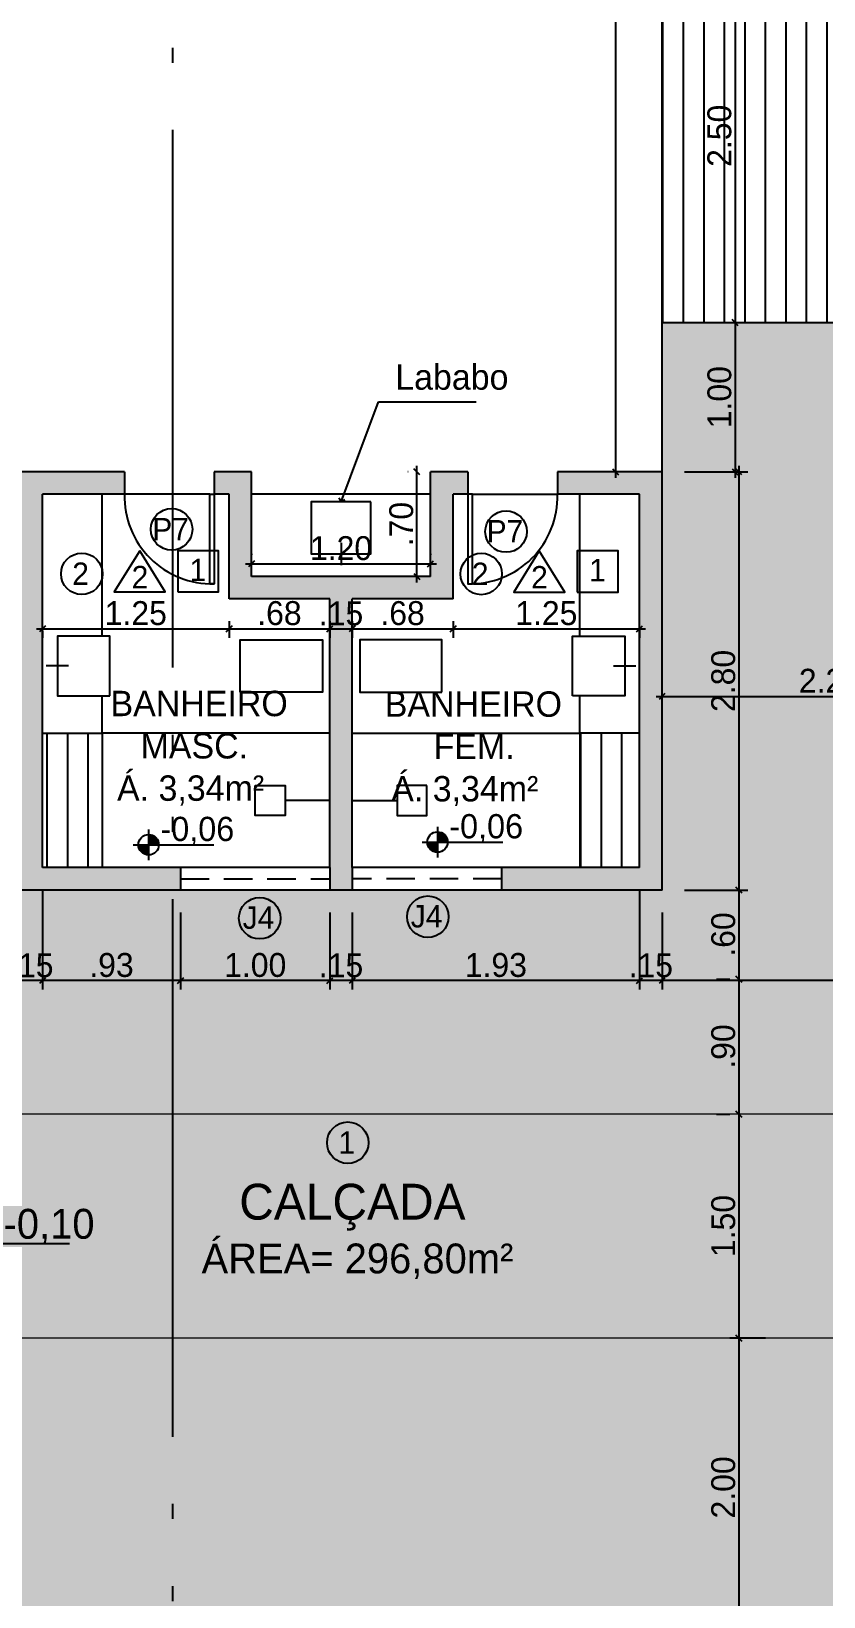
# Model space of a CAD drawing. Header units: feet. Extents: x 1734 to 1931, y 883 to 1088.
# Drawn here: x 1744.22 to 1749.53, y 907.9 to 918.38 of the extents above; entities that cross this region are included whole.
import ezdxf

# ---------------------------------------------------------------- set-up
doc = ezdxf.new("R2010")
doc.units = ezdxf.units.FT
doc.header["$LTSCALE"] = 0.3
doc.header["$MEASUREMENT"] = 0
doc.header["$PDMODE"] = 32
doc.header["$PDSIZE"] = 0.1
for name, pattern in [('ACAD_ISO05W100', [33, 24, -3, 0, -3, 0, -3]), ('DASHED2', [0.375, 0.25, -0.125]), ('HIDDEN', [9.525, 6.35, -3.175])]:
    doc.linetypes.add(name, pattern=pattern)
doc.layers.get('0').update_dxf_attribs({"linetype": 'CONTINUOUS'})
doc.layers.get('Defpoints').update_dxf_attribs({"linetype": 'CONTINUOUS'})
for name, color, linetype in [('1', 1, 'CONTINUOUS'), ('2', 44, 'CONTINUOUS'), ('3', 3, 'CONTINUOUS'), ('4.', 4, 'CONTINUOUS'), ('5', 5, 'CONTINUOUS'), ('Cotas', 1, 'CONTINUOUS'), ('demolição', 140, 'DASHED2'), ('projecao', 8, 'HIDDEN'), ('Texto', 44, 'CONTINUOUS')]:
    doc.layers.add(name, color=color, linetype=linetype)
doc.styles.add('ROMANS', font='romans')
doc.styles.add('style1', font='GOTHIC.TTF')
doc.styles.add('TP', font='arial.ttf', dxfattribs={"height": 0.1})
doc.dimstyles.new('ESC-100', dxfattribs={"dimtxt": 0.16, "dimasz": 0.04, "dimexe": 0.06, "dimexo": 0.15, "dimgap": 0.02, "dimtad": 1, "dimzin": 4, "dimdsep": 46, "dimtxsty": 'style1', "dimblk": 'OBLIQUE', "dimcen": 0.01, "dimdle": 0.04, "dimclrd": 14, "dimclre": 14, "dimclrt": 2, "dimazin": 0, "dimtfac": 1, "dimtix": 1, "dimtmove": 2, "dimatfit": 0, "dimldrblk": 'OPEN90', "dimfxl": 1, "dimtolj": 1, "dimtzin": 4, "dimlwd": -1, "dimlwe": -1, "dimarcsym": 0})
pattern_1 = [(270, (2683.99825, -638.4249), (0.1375, -4e-17), [])]

# ---------------------------------------------------------------- blocks, each defined once
blk = doc.blocks.new('_Oblique')
at = {"color": 0, "linetype": 'ByBlock', "lineweight": -2}
blk.add_line((-0.5, -0.5), (0.5, 0.5), dxfattribs=at)
blk = doc.blocks.new('*D123')
at = {"layer": 'Cotas', "color": 14, "transparency": 16777216}
for p, q in [((1748.442, 912.481), (1748.442, 911.964)), ((1755.442, 912.481), (1755.442, 911.964)), ((1755.482, 912.024), (1748.402, 912.024))]:
    blk.add_line(p, q, dxfattribs=at)
at = {"layer": 'Defpoints', "color": 0, "transparency": 16777216}
for p in [(1748.442, 912.631), (1755.442, 912.631), (1748.442, 912.024)]:
    blk.add_point(p, dxfattribs=at)
at = {"layer": 'Cotas', "color": 14, "transparency": 16777216, "xscale": 0.04, "yscale": 0.04, "zscale": 0.04, "rotation": 180}
blk.add_blockref('_Oblique', (1748.442, 912.024), dxfattribs=at)
at = {"layer": 'Cotas', "color": 14, "transparency": 16777216, "xscale": 0.04, "yscale": 0.04, "zscale": 0.04}
blk.add_blockref('_Oblique', (1755.442, 912.024), dxfattribs=at)
at = {"layer": 'Cotas', "color": 2, "transparency": 16777216, "insert": (1751.942, 912.128), "char_height": 0.16, "attachment_point": 5, "style": 'style1'}
blk.add_mtext('\\A1;7.00', dxfattribs=at)
blk = doc.blocks.new('_Open90')
at = {"color": 0, "linetype": 'ByBlock', "lineweight": -2}
for p, q in [((0, 0), (-1, 0)), ((-0.5, 0.5), (0, 0)), ((0, 0), (-0.5, -0.5))]:
    blk.add_line(p, q, dxfattribs=at)
blk = doc.blocks.new('*D124')
at = {"layer": 'Cotas', "color": 14, "transparency": 16777216}
for p, q in [((1748.292, 912.631), (1748.292, 911.964)), ((1748.442, 912.481), (1748.442, 911.964)), ((1748.442, 912.024), (1748.292, 912.024))]:
    blk.add_line(p, q, dxfattribs=at)
at = {"layer": 'Defpoints', "color": 0, "transparency": 16777216}
for p in [(1748.292, 912.781), (1748.442, 912.631), (1748.292, 912.024)]:
    blk.add_point(p, dxfattribs=at)
at = {"layer": 'Cotas', "color": 2, "transparency": 16777216, "insert": (1748.367, 912.126), "char_height": 0.16, "attachment_point": 5, "style": 'style1'}
blk.add_mtext('\\A1;.15', dxfattribs=at)
blk = doc.blocks.new('*D125')
at = {"layer": 'Cotas', "color": 14, "transparency": 16777216}
for p, q in [((1748.292, 912.631), (1748.292, 911.964)), ((1746.367, 912.481), (1746.367, 911.964)), ((1748.332, 912.024), (1746.327, 912.024))]:
    blk.add_line(p, q, dxfattribs=at)
at = {"layer": 'Defpoints', "color": 0, "transparency": 16777216}
for p in [(1748.292, 912.781), (1746.367, 912.631), (1746.367, 912.024)]:
    blk.add_point(p, dxfattribs=at)
at = {"layer": 'Cotas', "color": 14, "transparency": 16777216, "xscale": 0.04, "yscale": 0.04, "zscale": 0.04, "rotation": 180}
blk.add_blockref('_Oblique', (1746.367, 912.024), dxfattribs=at)
at = {"layer": 'Cotas', "color": 14, "transparency": 16777216, "xscale": 0.04, "yscale": 0.04, "zscale": 0.04}
blk.add_blockref('_Oblique', (1748.292, 912.024), dxfattribs=at)
at = {"layer": 'Cotas', "color": 2, "transparency": 16777216, "insert": (1747.329, 912.128), "char_height": 0.16, "attachment_point": 5, "style": 'style1'}
blk.add_mtext('\\A1;1.93', dxfattribs=at)
blk = doc.blocks.new('*D126')
at = {"layer": 'Cotas', "color": 14, "transparency": 16777216}
for p, q in [((1746.217, 912.481), (1746.217, 911.964)), ((1746.367, 912.481), (1746.367, 911.964)), ((1746.367, 912.024), (1746.217, 912.024))]:
    blk.add_line(p, q, dxfattribs=at)
at = {"layer": 'Defpoints', "color": 0, "transparency": 16777216}
for p in [(1746.217, 912.631), (1746.367, 912.631), (1746.217, 912.024)]:
    blk.add_point(p, dxfattribs=at)
at = {"layer": 'Cotas', "color": 2, "transparency": 16777216, "insert": (1746.292, 912.126), "char_height": 0.16, "attachment_point": 5, "style": 'style1'}
blk.add_mtext('\\A1;.15', dxfattribs=at)
blk = doc.blocks.new('*D127')
at = {"layer": 'Cotas', "color": 14, "transparency": 16777216}
for p, q in [((1745.217, 912.481), (1745.217, 911.964)), ((1746.217, 912.481), (1746.217, 911.964)), ((1746.257, 912.024), (1745.177, 912.024))]:
    blk.add_line(p, q, dxfattribs=at)
at = {"layer": 'Defpoints', "color": 0, "transparency": 16777216}
for p in [(1745.217, 912.631), (1746.217, 912.631), (1745.217, 912.024)]:
    blk.add_point(p, dxfattribs=at)
at = {"layer": 'Cotas', "color": 14, "transparency": 16777216, "xscale": 0.04, "yscale": 0.04, "zscale": 0.04, "rotation": 180}
blk.add_blockref('_Oblique', (1745.217, 912.024), dxfattribs=at)
at = {"layer": 'Cotas', "color": 14, "transparency": 16777216, "xscale": 0.04, "yscale": 0.04, "zscale": 0.04}
blk.add_blockref('_Oblique', (1746.217, 912.024), dxfattribs=at)
at = {"layer": 'Cotas', "color": 2, "transparency": 16777216, "insert": (1745.717, 912.128), "char_height": 0.16, "attachment_point": 5, "style": 'style1'}
blk.add_mtext('\\A1;1.00', dxfattribs=at)
blk = doc.blocks.new('*D128')
at = {"layer": 'Cotas', "color": 14, "transparency": 16777216}
for p, q in [((1744.292, 912.631), (1744.292, 911.964)), ((1745.217, 912.481), (1745.217, 911.964)), ((1745.257, 912.024), (1744.252, 912.024))]:
    blk.add_line(p, q, dxfattribs=at)
at = {"layer": 'Defpoints', "color": 0, "transparency": 16777216}
for p in [(1744.292, 912.781), (1745.217, 912.631), (1744.292, 912.024)]:
    blk.add_point(p, dxfattribs=at)
at = {"layer": 'Cotas', "color": 14, "transparency": 16777216, "xscale": 0.04, "yscale": 0.04, "zscale": 0.04, "rotation": 180}
blk.add_blockref('_Oblique', (1744.292, 912.024), dxfattribs=at)
at = {"layer": 'Cotas', "color": 14, "transparency": 16777216, "xscale": 0.04, "yscale": 0.04, "zscale": 0.04}
blk.add_blockref('_Oblique', (1745.217, 912.024), dxfattribs=at)
at = {"layer": 'Cotas', "color": 2, "transparency": 16777216, "insert": (1744.754, 912.128), "char_height": 0.16, "attachment_point": 5, "style": 'style1'}
blk.add_mtext('\\A1;.93', dxfattribs=at)
blk = doc.blocks.new('*D129')
at = {"layer": 'Cotas', "color": 14, "transparency": 16777216}
for p, q in [((1744.142, 912.631), (1744.142, 911.964)), ((1744.292, 912.631), (1744.292, 911.964)), ((1744.292, 912.024), (1744.142, 912.024))]:
    blk.add_line(p, q, dxfattribs=at)
at = {"layer": 'Defpoints', "color": 0, "transparency": 16777216}
for p in [(1744.142, 912.781), (1744.292, 912.781), (1744.142, 912.024)]:
    blk.add_point(p, dxfattribs=at)
at = {"layer": 'Cotas', "color": 2, "transparency": 16777216, "insert": (1744.217, 912.126), "char_height": 0.16, "attachment_point": 5, "style": 'style1'}
blk.add_mtext('\\A1;.15', dxfattribs=at)
blk = doc.blocks.new('*D168')
at = {"layer": 'Cotas', "color": 14, "linetype": 'Continuous', "transparency": 16777216}
for p, q in [((1748.292, 925.431), (1748.071, 925.431)), ((1748.131, 925.471), (1748.131, 915.391)), ((1748.292, 915.431), (1748.071, 915.431))]:
    blk.add_line(p, q, dxfattribs=at)
at = {"layer": 'Defpoints', "color": 0, "linetype": 'Continuous', "transparency": 16777216}
for p in [(1748.442, 925.431), (1748.131, 915.431), (1748.442, 915.431)]:
    blk.add_point(p, dxfattribs=at)
at = {"layer": 'Cotas', "color": 14, "linetype": 'Continuous', "transparency": 16777216, "xscale": 0.04, "yscale": 0.04, "zscale": 0.04}
for p, rotation in [((1748.131, 925.431), 90), ((1748.131, 915.431), 270)]:
    blk.add_blockref('_Oblique', p, dxfattribs=dict(at, rotation=rotation))
at = {"layer": 'Cotas', "color": 2, "linetype": 'Continuous', "transparency": 16777216, "insert": (1748.027, 920.431), "char_height": 0.16, "attachment_point": 5, "rotation": 90, "style": 'style1'}
blk.add_mtext('\\A1;10.00', dxfattribs=at)
blk = doc.blocks.new('*D173')
at = {"layer": 'Cotas', "color": 14, "linetype": 'Continuous', "transparency": 16777216}
for p, q in [((1748.592, 918.931), (1748.991, 918.931)), ((1748.931, 918.971), (1748.931, 916.391)), ((1748.592, 916.431), (1748.991, 916.431))]:
    blk.add_line(p, q, dxfattribs=at)
at = {"layer": 'Defpoints', "color": 0, "linetype": 'Continuous', "transparency": 16777216}
for p in [(1748.442, 918.931), (1748.442, 916.431), (1748.931, 916.431)]:
    blk.add_point(p, dxfattribs=at)
at = {"layer": 'Cotas', "color": 14, "linetype": 'Continuous', "transparency": 16777216, "xscale": 0.04, "yscale": 0.04, "zscale": 0.04}
for p, rotation in [((1748.931, 918.931), 90), ((1748.931, 916.431), 270)]:
    blk.add_blockref('_Oblique', p, dxfattribs=dict(at, rotation=rotation))
at = {"layer": 'Cotas', "color": 2, "linetype": 'Continuous', "transparency": 16777216, "insert": (1748.827, 917.681), "char_height": 0.16, "attachment_point": 5, "rotation": 90, "style": 'style1'}
blk.add_mtext('\\A1;2.50', dxfattribs=at)
blk = doc.blocks.new('*D174')
at = {"layer": 'Cotas', "color": 14, "linetype": 'Continuous', "transparency": 16777216}
for p, q in [((1748.592, 916.431), (1748.991, 916.431)), ((1748.931, 916.471), (1748.931, 915.391)), ((1748.592, 915.431), (1748.991, 915.431))]:
    blk.add_line(p, q, dxfattribs=at)
at = {"layer": 'Defpoints', "color": 0, "linetype": 'Continuous', "transparency": 16777216}
for p in [(1748.442, 916.431), (1748.442, 915.431), (1748.931, 915.431)]:
    blk.add_point(p, dxfattribs=at)
at = {"layer": 'Cotas', "color": 14, "linetype": 'Continuous', "transparency": 16777216, "xscale": 0.04, "yscale": 0.04, "zscale": 0.04}
for p, rotation in [((1748.931, 916.431), 90), ((1748.931, 915.431), 270)]:
    blk.add_blockref('_Oblique', p, dxfattribs=dict(at, rotation=rotation))
at = {"layer": 'Cotas', "color": 2, "linetype": 'Continuous', "transparency": 16777216, "insert": (1748.827, 915.931), "char_height": 0.16, "attachment_point": 5, "rotation": 90, "style": 'style1'}
blk.add_mtext('\\A1;1.00', dxfattribs=at)
blk = doc.blocks.new('*D180')
at = {"layer": 'Cotas', "color": 14, "linetype": 'Continuous', "transparency": 16777216}
for p, q in [((1748.442, 913.711), (1748.442, 913.987)), ((1748.402, 913.927), (1750.732, 913.927)), ((1750.692, 913.781), (1750.692, 913.867))]:
    blk.add_line(p, q, dxfattribs=at)
at = {"layer": 'Defpoints', "color": 0, "linetype": 'Continuous', "transparency": 16777216}
for p in [(1750.692, 913.931), (1750.692, 913.927), (1748.442, 913.561)]:
    blk.add_point(p, dxfattribs=at)
at = {"layer": 'Cotas', "color": 14, "linetype": 'Continuous', "transparency": 16777216, "xscale": 0.04, "yscale": 0.04, "zscale": 0.04, "rotation": 180}
blk.add_blockref('_Oblique', (1748.442, 913.927), dxfattribs=at)
at = {"layer": 'Cotas', "color": 14, "linetype": 'Continuous', "transparency": 16777216, "xscale": 0.04, "yscale": 0.04, "zscale": 0.04}
blk.add_blockref('_Oblique', (1750.692, 913.927), dxfattribs=at)
at = {"layer": 'Cotas', "color": 2, "linetype": 'Continuous', "transparency": 16777216, "insert": (1749.567, 914.031), "char_height": 0.16, "attachment_point": 5, "style": 'style1'}
blk.add_mtext('\\A1;2.25', dxfattribs=at)
blk = doc.blocks.new('*D181')
at = {"layer": 'Cotas', "color": 14, "linetype": 'Continuous', "transparency": 16777216}
for p, q in [((1748.957, 915.471), (1748.957, 912.591)), ((1748.592, 915.431), (1749.017, 915.431)), ((1748.592, 912.631), (1749.017, 912.631))]:
    blk.add_line(p, q, dxfattribs=at)
at = {"layer": 'Defpoints', "color": 0, "linetype": 'Continuous', "transparency": 16777216}
for p in [(1748.442, 915.431), (1748.442, 912.631), (1748.957, 912.631)]:
    blk.add_point(p, dxfattribs=at)
at = {"layer": 'Cotas', "color": 14, "linetype": 'Continuous', "transparency": 16777216, "xscale": 0.04, "yscale": 0.04, "zscale": 0.04}
for p, rotation in [((1748.957, 915.431), 90), ((1748.957, 912.631), 270)]:
    blk.add_blockref('_Oblique', p, dxfattribs=dict(at, rotation=rotation))
at = {"layer": 'Cotas', "color": 2, "linetype": 'Continuous', "transparency": 16777216, "insert": (1748.853, 914.031), "char_height": 0.16, "attachment_point": 5, "rotation": 90, "style": 'style1'}
blk.add_mtext('\\A1;2.80', dxfattribs=at)
blk = doc.blocks.new('*D182')
at = {"layer": 'Cotas', "color": 14, "transparency": 16777216}
for p, q in [((1748.592, 912.631), (1749.017, 912.631)), ((1748.957, 912.671), (1748.957, 911.994)), ((1748.807, 912.034), (1748.897, 912.034))]:
    blk.add_line(p, q, dxfattribs=at)
at = {"layer": 'Defpoints', "color": 0, "transparency": 16777216}
for p in [(1748.442, 912.631), (1748.957, 912.034), (1748.957, 912.034)]:
    blk.add_point(p, dxfattribs=at)
at = {"layer": 'Cotas', "color": 14, "transparency": 16777216, "xscale": 0.04, "yscale": 0.04, "zscale": 0.04}
for p, rotation in [((1748.957, 912.631), 90), ((1748.957, 912.034), 270)]:
    blk.add_blockref('_Oblique', p, dxfattribs=dict(at, rotation=rotation))
at = {"layer": 'Cotas', "color": 2, "transparency": 16777216, "insert": (1748.853, 912.333), "char_height": 0.16, "attachment_point": 5, "rotation": 90, "style": 'style1'}
blk.add_mtext('\\A1;.60', dxfattribs=at)
blk = doc.blocks.new('*D183')
at = {"layer": 'Cotas', "color": 14, "transparency": 16777216}
for p, q in [((1748.807, 912.034), (1748.897, 912.034)), ((1748.957, 912.074), (1748.957, 911.091)), ((1748.807, 911.131), (1748.897, 911.131))]:
    blk.add_line(p, q, dxfattribs=at)
at = {"layer": 'Defpoints', "color": 0, "transparency": 16777216}
for p in [(1748.957, 912.034), (1748.957, 911.131), (1748.957, 911.131)]:
    blk.add_point(p, dxfattribs=at)
at = {"layer": 'Cotas', "color": 14, "transparency": 16777216, "xscale": 0.04, "yscale": 0.04, "zscale": 0.04}
for p, rotation in [((1748.957, 912.034), 90), ((1748.957, 911.131), 270)]:
    blk.add_blockref('_Oblique', p, dxfattribs=dict(at, rotation=rotation))
at = {"layer": 'Cotas', "color": 2, "transparency": 16777216, "insert": (1748.853, 911.583), "char_height": 0.16, "attachment_point": 5, "rotation": 90, "style": 'style1'}
blk.add_mtext('\\A1;.90', dxfattribs=at)
blk = doc.blocks.new('*D184')
at = {"layer": 'Cotas', "color": 14, "transparency": 16777216}
for p, q in [((1748.957, 911.171), (1748.957, 909.591)), ((1748.807, 911.131), (1748.897, 911.131)), ((1749.135, 909.631), (1748.897, 909.631))]:
    blk.add_line(p, q, dxfattribs=at)
at = {"layer": 'Defpoints', "color": 0, "transparency": 16777216}
for p in [(1748.957, 911.131), (1748.957, 909.631), (1749.285, 909.631)]:
    blk.add_point(p, dxfattribs=at)
at = {"layer": 'Cotas', "color": 14, "transparency": 16777216, "xscale": 0.04, "yscale": 0.04, "zscale": 0.04}
for p, rotation in [((1748.957, 911.131), 90), ((1748.957, 909.631), 270)]:
    blk.add_blockref('_Oblique', p, dxfattribs=dict(at, rotation=rotation))
at = {"layer": 'Cotas', "color": 2, "transparency": 16777216, "insert": (1748.853, 910.381), "char_height": 0.16, "attachment_point": 5, "rotation": 90, "style": 'style1'}
blk.add_mtext('\\A1;1.50', dxfattribs=at)
blk = doc.blocks.new('*D185')
at = {"layer": 'Cotas', "color": 14, "transparency": 16777216}
for p, q in [((1749.135, 909.631), (1748.897, 909.631)), ((1748.957, 909.671), (1748.957, 907.591)), ((1749.135, 907.631), (1748.897, 907.631))]:
    blk.add_line(p, q, dxfattribs=at)
at = {"layer": 'Defpoints', "color": 0, "transparency": 16777216}
for p in [(1749.285, 909.631), (1748.957, 907.631), (1749.285, 907.631)]:
    blk.add_point(p, dxfattribs=at)
at = {"layer": 'Cotas', "color": 14, "transparency": 16777216, "xscale": 0.04, "yscale": 0.04, "zscale": 0.04}
for p, rotation in [((1748.957, 909.631), 90), ((1748.957, 907.631), 270)]:
    blk.add_blockref('_Oblique', p, dxfattribs=dict(at, rotation=rotation))
at = {"layer": 'Cotas', "color": 2, "transparency": 16777216, "insert": (1748.853, 908.631), "char_height": 0.16, "attachment_point": 5, "rotation": 90, "style": 'style1'}
blk.add_mtext('\\A1;2.00', dxfattribs=at)
blk = doc.blocks.new('*D217')
at = {"layer": 'Cotas', "color": 14, "transparency": 16777216}
for p, q in [((1745.542, 914.431), (1745.542, 914.32)), ((1744.252, 914.38), (1745.582, 914.38)), ((1744.292, 914.366), (1744.292, 914.32))]:
    blk.add_line(p, q, dxfattribs=at)
at = {"layer": 'Defpoints', "color": 0, "transparency": 16777216}
for p in [(1744.292, 914.516), (1745.542, 914.581), (1745.542, 914.38)]:
    blk.add_point(p, dxfattribs=at)
at = {"layer": 'Cotas', "color": 14, "transparency": 16777216, "xscale": 0.04, "yscale": 0.04, "zscale": 0.04, "rotation": 180}
blk.add_blockref('_Oblique', (1744.292, 914.38), dxfattribs=at)
at = {"layer": 'Cotas', "color": 14, "transparency": 16777216, "xscale": 0.04, "yscale": 0.04, "zscale": 0.04}
blk.add_blockref('_Oblique', (1745.542, 914.38), dxfattribs=at)
at = {"layer": 'Cotas', "color": 2, "transparency": 16777216, "insert": (1744.917, 914.484), "char_height": 0.16, "attachment_point": 5, "style": 'style1'}
blk.add_mtext('\\A1;1.25', dxfattribs=at)
blk = doc.blocks.new('*D218')
at = {"layer": 'Cotas', "color": 14, "transparency": 16777216}
for p, q in [((1745.542, 914.431), (1745.542, 914.32)), ((1746.217, 914.431), (1746.217, 914.32)), ((1745.502, 914.38), (1746.257, 914.38))]:
    blk.add_line(p, q, dxfattribs=at)
at = {"layer": 'Defpoints', "color": 0, "transparency": 16777216}
for p in [(1745.542, 914.581), (1746.217, 914.581), (1746.217, 914.38)]:
    blk.add_point(p, dxfattribs=at)
at = {"layer": 'Cotas', "color": 14, "transparency": 16777216, "xscale": 0.04, "yscale": 0.04, "zscale": 0.04, "rotation": 180}
blk.add_blockref('_Oblique', (1745.542, 914.38), dxfattribs=at)
at = {"layer": 'Cotas', "color": 14, "transparency": 16777216, "xscale": 0.04, "yscale": 0.04, "zscale": 0.04}
blk.add_blockref('_Oblique', (1746.217, 914.38), dxfattribs=at)
at = {"layer": 'Cotas', "color": 2, "transparency": 16777216, "insert": (1745.879, 914.484), "char_height": 0.16, "attachment_point": 5, "style": 'style1'}
blk.add_mtext('\\A1;.68', dxfattribs=at)
blk = doc.blocks.new('*D219')
at = {"layer": 'Cotas', "color": 14, "linetype": 'Continuous', "transparency": 16777216}
for p, q in [((1746.217, 914.431), (1746.217, 914.32)), ((1746.367, 914.431), (1746.367, 914.32)), ((1746.217, 914.38), (1746.367, 914.38))]:
    blk.add_line(p, q, dxfattribs=at)
at = {"layer": 'Defpoints', "color": 0, "linetype": 'Continuous', "transparency": 16777216}
for p in [(1746.217, 914.581), (1746.367, 914.581), (1746.367, 914.38)]:
    blk.add_point(p, dxfattribs=at)
at = {"layer": 'Cotas', "color": 2, "linetype": 'Continuous', "transparency": 16777216, "insert": (1746.292, 914.482), "char_height": 0.16, "attachment_point": 5, "style": 'style1'}
blk.add_mtext('\\A1;.15', dxfattribs=at)
blk = doc.blocks.new('*D220')
at = {"layer": 'Cotas', "color": 14, "transparency": 16777216}
for p, q in [((1746.367, 914.431), (1746.367, 914.32)), ((1747.042, 914.431), (1747.042, 914.32)), ((1746.327, 914.38), (1747.082, 914.38))]:
    blk.add_line(p, q, dxfattribs=at)
at = {"layer": 'Defpoints', "color": 0, "transparency": 16777216}
for p in [(1746.367, 914.581), (1747.042, 914.581), (1747.042, 914.38)]:
    blk.add_point(p, dxfattribs=at)
at = {"layer": 'Cotas', "color": 14, "transparency": 16777216, "xscale": 0.04, "yscale": 0.04, "zscale": 0.04, "rotation": 180}
blk.add_blockref('_Oblique', (1746.367, 914.38), dxfattribs=at)
at = {"layer": 'Cotas', "color": 14, "transparency": 16777216, "xscale": 0.04, "yscale": 0.04, "zscale": 0.04}
blk.add_blockref('_Oblique', (1747.042, 914.38), dxfattribs=at)
at = {"layer": 'Cotas', "color": 2, "transparency": 16777216, "insert": (1746.704, 914.484), "char_height": 0.16, "attachment_point": 5, "style": 'style1'}
blk.add_mtext('\\A1;.68', dxfattribs=at)
blk = doc.blocks.new('*D221')
at = {"layer": 'Cotas', "color": 14, "transparency": 16777216}
for p, q in [((1747.042, 914.431), (1747.042, 914.32)), ((1748.292, 914.393), (1748.292, 914.32)), ((1747.002, 914.38), (1748.332, 914.38))]:
    blk.add_line(p, q, dxfattribs=at)
at = {"layer": 'Defpoints', "color": 0, "transparency": 16777216}
for p in [(1747.042, 914.581), (1748.292, 914.543), (1748.292, 914.38)]:
    blk.add_point(p, dxfattribs=at)
at = {"layer": 'Cotas', "color": 14, "transparency": 16777216, "xscale": 0.04, "yscale": 0.04, "zscale": 0.04, "rotation": 180}
blk.add_blockref('_Oblique', (1747.042, 914.38), dxfattribs=at)
at = {"layer": 'Cotas', "color": 14, "transparency": 16777216, "xscale": 0.04, "yscale": 0.04, "zscale": 0.04}
blk.add_blockref('_Oblique', (1748.292, 914.38), dxfattribs=at)
at = {"layer": 'Cotas', "color": 2, "transparency": 16777216, "insert": (1747.667, 914.484), "char_height": 0.16, "attachment_point": 5, "style": 'style1'}
blk.add_mtext('\\A1;1.25', dxfattribs=at)
blk = doc.blocks.new('*D222')
at = {"layer": 'Cotas', "color": 14, "transparency": 16777216}
for p, q in [((1745.652, 914.815), (1746.932, 914.815)), ((1745.692, 914.881), (1745.692, 914.875)), ((1746.892, 914.881), (1746.892, 914.875))]:
    blk.add_line(p, q, dxfattribs=at)
at = {"layer": 'Defpoints', "color": 0, "transparency": 16777216}
for p in [(1746.892, 914.815), (1745.692, 914.731), (1746.892, 914.731)]:
    blk.add_point(p, dxfattribs=at)
at = {"layer": 'Cotas', "color": 14, "transparency": 16777216, "xscale": 0.04, "yscale": 0.04, "zscale": 0.04, "rotation": 180}
blk.add_blockref('_Oblique', (1745.692, 914.815), dxfattribs=at)
at = {"layer": 'Cotas', "color": 14, "transparency": 16777216, "xscale": 0.04, "yscale": 0.04, "zscale": 0.04}
blk.add_blockref('_Oblique', (1746.892, 914.815), dxfattribs=at)
at = {"layer": 'Cotas', "color": 2, "transparency": 16777216, "insert": (1746.292, 914.919), "char_height": 0.16, "attachment_point": 5, "style": 'style1'}
blk.add_mtext('\\A1;1.20', dxfattribs=at)
blk = doc.blocks.new('*D223')
at = {"layer": 'Cotas', "color": 14, "transparency": 16777216}
for p, q in [((1746.8, 914.691), (1746.8, 915.471)), ((1746.742, 915.431), (1746.74, 915.431)), ((1746.742, 914.731), (1746.74, 914.731))]:
    blk.add_line(p, q, dxfattribs=at)
at = {"layer": 'Defpoints', "color": 0, "transparency": 16777216}
for p in [(1746.8, 915.431), (1746.892, 915.431), (1746.892, 914.731)]:
    blk.add_point(p, dxfattribs=at)
at = {"layer": 'Cotas', "color": 14, "transparency": 16777216, "xscale": 0.04, "yscale": 0.04, "zscale": 0.04}
for p, rotation in [((1746.8, 915.431), 90), ((1746.8, 914.731), 270)]:
    blk.add_blockref('_Oblique', p, dxfattribs=dict(at, rotation=rotation))
at = {"layer": 'Cotas', "color": 2, "transparency": 16777216, "insert": (1746.696, 915.081), "char_height": 0.16, "attachment_point": 5, "rotation": 90, "style": 'style1'}
blk.add_mtext('\\A1;.70', dxfattribs=at)
blk = doc.blocks.new('NIV_PL')
for p, q in [((0, 0.15), (0, -0.15)), ((-0.15, 0), (0.638, 0))]:
    blk.add_line(p, q)
at = {"const_width": 0.1}
for points in [[(-0.05, 0, 0.414214), (0, -0.05, 1)], [(0.05, 0, 0.414214), (0, 0.05, 1)]]:
    blk.add_lwpolyline(points, format="xyb", dxfattribs=at)
blk.add_circle((0, 0), 0.1)
at = {"color": 2, "style": 'ROMANS'}
blk.add_attdef('NIVEL', (0.116, 0.037), '', height=0.1, dxfattribs=at)

msp = doc.modelspace()

# ---------------------------------------------------------------- hatches: boundary and pattern name
at = {"linetype": 'Continuous', "true_color": 0xbdcb95}
h = msp.add_hatch(color=253, dxfattribs=at)
h.paths.add_polyline_path([(1791.942, 932.131, 0.414214), (1789.942, 934.131), (1739.942, 934.131, 0.414214), (1737.942, 932.131), (1737.942, 913.131, 0.414214), (1739.942, 911.131), (1751.906, 911.131, -0.131652), (1753.656, 910.662), (1755.442, 909.631), (1765.294, 903.943), (1769.192, 901.693, -0.267949), (1770.942, 898.662), (1770.942, 887.631, 0.414214), (1772.942, 885.631), (1789.942, 885.631, 0.414214), (1791.942, 887.631)])
h.paths.add_polyline_path([(1768.892, 912.631), (1768.892, 909.781), (1765.742, 909.781), (1765.709, 911.58, -0.083534), (1764.519, 904.506), (1755.442, 909.747), (1755.442, 912.531), (1765.688, 912.531, -0.011002), (1765.709, 911.58), (1765.742, 912.631), (1755.442, 912.631), (1755.442, 916.431), (1748.442, 916.431), (1748.442, 912.631), (1741.442, 912.631), (1741.442, 916.931), (1740.542, 916.931), (1740.542, 923.931), (1741.442, 923.931), (1741.442, 929.231), (1748.442, 929.231), (1748.442, 931.931), (1755.942, 931.931), (1755.942, 929.231), (1774.542, 929.231), (1774.542, 931.381), (1777.992, 931.381), (1777.992, 929.231), (1779.992, 929.231), (1779.992, 912.631)], flags=16)
h.paths.add_polyline_path([(1768.529, 930.841, 0.812596), (1762.744, 929.831), (1762.744, 929.331), (1762.593, 929.331), (1762.593, 929.831, -0.810376), (1768.66, 930.916)], flags=16)
h.paths.add_polyline_path([(1762.497, 929.38), (1762.497, 929.769), (1762.152, 929.769), (1762.152, 929.38)], flags=24)
h.paths.add_polyline_path([(1762.497, 929.08), (1762.497, 929.469), (1762.152, 929.469), (1762.152, 929.08)], flags=8)
h.paths.add_polyline_path([(1768.897, 929.79), (1768.897, 930.302), (1768.552, 930.302), (1768.552, 929.79)], flags=24)
at = {"linetype": 'Continuous'}
h = msp.add_hatch(color=251, dxfattribs=at)
h.paths.add_polyline_path([(1740.542, 919.331), (1740.542, 916.931), (1741.592, 916.931), (1741.592, 917.131), (1740.692, 917.131), (1740.692, 919.331)])
h.paths.add_polyline_path([(1740.542, 923.931), (1740.542, 921.831), (1741.442, 921.831), (1741.442, 921.981), (1740.692, 921.981), (1740.692, 922.581), (1741.442, 922.581), (1741.442, 922.731), (1740.692, 922.731), (1740.692, 923.731), (1741.592, 923.731), (1741.592, 923.931)])
h.paths.add_polyline_path([(1741.442, 926.081), (1741.442, 925.431), (1743.242, 925.431), (1743.242, 925.581), (1741.592, 925.581), (1741.592, 926.081)], flags=17)
h.paths.add_polyline_path([(1741.442, 929.231), (1741.442, 928.581), (1741.592, 928.581), (1741.592, 929.081), (1744.142, 929.081), (1744.142, 925.581), (1744.042, 925.581), (1744.042, 925.431), (1744.292, 925.431), (1744.292, 929.081), (1748.292, 929.081), (1748.292, 928.581), (1748.442, 928.581), (1748.442, 929.231)])
h.paths.add_polyline_path([(1747.742, 915.431), (1747.742, 915.281), (1748.292, 915.281), (1748.292, 912.781), (1747.367, 912.781), (1747.367, 912.631), (1748.442, 912.631), (1748.442, 915.431)])
h.paths.add_polyline_path([(1745.692, 914.731), (1745.692, 915.431), (1745.442, 915.431), (1745.442, 915.281), (1745.542, 915.281), (1745.542, 914.581), (1746.217, 914.581), (1746.217, 912.781), (1746.217, 912.631), (1746.367, 912.631), (1746.367, 912.781), (1746.367, 914.581), (1747.042, 914.581), (1747.042, 915.281), (1747.142, 915.281), (1747.142, 915.431), (1746.892, 915.431), (1746.892, 914.731)])
h.paths.add_polyline_path([(1744.042, 915.431), (1744.042, 915.281), (1744.142, 915.281), (1744.142, 912.781), (1741.592, 912.781), (1741.592, 913.281), (1741.442, 913.281), (1741.442, 912.631), (1745.217, 912.631), (1745.217, 912.781), (1744.292, 912.781), (1744.292, 915.281), (1744.842, 915.281), (1744.842, 915.431)])
h.paths.add_polyline_path([(1741.442, 915.431), (1741.442, 914.781), (1741.592, 914.781), (1741.592, 915.281), (1743.242, 915.281), (1743.242, 915.431)], flags=17)
at = {"linetype": 'Continuous', "true_color": 0xbdcb95}
msp.add_hatch(color=253, dxfattribs=at).paths.add_polyline_path([(1752.906, 909.363, 0.131652), (1751.906, 909.631), (1739.942, 909.631, -0.414214), (1736.442, 913.131), (1736.442, 907.631), (1754.442, 907.631), (1754.442, 895.631), (1755.442, 895.631), (1755.442, 907.784), (1763.715, 903.007, 0.243495), (1761.442, 897.631), (1761.442, 895.631), (1768.442, 895.631), (1768.442, 884.131), (1772.942, 884.131, -0.414214), (1769.442, 887.631), (1769.442, 898.662, 0.267949), (1768.442, 900.394), (1763.809, 903.068), (1755.442, 907.899)])
at = {"layer": '1', "linetype": 'Continuous'}
h = msp.add_hatch(dxfattribs=at)
h.set_pattern_fill('ANSI31', color=8, scale=1.1, angle=225)
h.set_pattern_definition([(270, (2683.99825, -636.4249), (0.1375, -4e-17), [])])
h.paths.add_polyline_path([(1748.442, 918.931), (1748.442, 916.431), (1755.442, 916.431), (1755.442, 918.931)])
h = msp.add_hatch(dxfattribs=at)
h.set_pattern_fill('ANSI31', color=8, scale=1.1, angle=225)
h.set_pattern_definition(pattern_1)
h.paths.add_polyline_path([(1744.292, 913.681), (1744.292, 912.781), (1744.692, 912.781), (1744.692, 913.681)])
h = msp.add_hatch(dxfattribs=at)
h.set_pattern_fill('ANSI31', color=8, scale=1.1, angle=225)
h.set_pattern_definition(pattern_1)
h.paths.add_polyline_path([(1748.292, 913.681), (1748.292, 912.781), (1747.892, 912.781), (1747.892, 913.681)])
at = {"layer": 'demolição', "linetype": 'Continuous'}
h = msp.add_hatch(color=255, dxfattribs=at)
h.dxf.hatch_style = 1
h.paths.add_polyline_path([(1793.442, 932.131, 0.414214), (1789.942, 935.631), (1739.942, 935.631, 0.414214), (1736.442, 932.131), (1736.442, 913.131, 0.414214), (1739.942, 909.631), (1751.906, 909.631, -0.131652), (1752.906, 909.363), (1755.442, 907.899), (1763.809, 903.068), (1768.442, 900.394, -0.267949), (1769.442, 898.662), (1769.442, 887.631, 0.414214), (1772.942, 884.131), (1789.942, 884.131, 0.414214), (1793.442, 887.631)])
h.paths.add_polyline_path([(1755.442, 909.631), (1753.656, 910.662, 0.131652), (1751.906, 911.131), (1739.942, 911.131, -0.414214), (1737.942, 913.131), (1737.942, 932.131, -0.414214), (1739.942, 934.131), (1789.942, 934.131, -0.414214), (1791.942, 932.131), (1791.942, 887.631, -0.414214), (1789.942, 885.631), (1772.942, 885.631, -0.414214), (1770.942, 887.631), (1770.942, 898.662, 0.267949), (1769.192, 901.693), (1765.294, 903.943)], flags=16)

# ---------------------------------------------------------------- linework, layer by layer
at = {"layer": '1', "linetype": 'Continuous'}
for p, q in [((1748.442, 915.431), (1748.442, 925.431)), ((1748.442, 916.431), (1755.442, 916.431))]:
    msp.add_line(p, q, dxfattribs=at)
at = {"layer": '1'}
for p, q in [((1745.412, 915.281), (1744.842, 915.281)), ((1747.172, 915.281), (1747.742, 915.281)), ((1746.217, 913.681), (1744.692, 913.681)), ((1744.692, 913.681), (1744.692, 912.781)), ((1746.367, 913.681), (1747.892, 913.681)), ((1747.892, 913.681), (1747.892, 912.781)), ((1746.217, 913.231), (1745.917, 913.231)), ((1746.367, 913.231), (1746.667, 913.231))]:
    msp.add_line(p, q, dxfattribs=at)
at = {"layer": '1', "linetype": 'Continuous', "lineweight": 13}
msp.add_line((1751.906, 911.131), (1739.942, 911.131), dxfattribs=at)
at = {"layer": '1', "linetype": 'Continuous', "lineweight": 9}
msp.add_line((1751.906, 909.631), (1739.942, 909.631), dxfattribs=at)
at = {"layer": '1'}
for points in [[(1745.717, 913.331), (1745.917, 913.331), (1745.917, 913.131), (1745.717, 913.131)], [(1746.867, 913.331), (1746.667, 913.331), (1746.667, 913.131), (1746.867, 913.131)]]:
    msp.add_lwpolyline(points, close=True, dxfattribs=at)
for centre, start, end in [((1745.427, 915.266), 178.5312, 271.4688), ((1747.157, 915.266), 268.5312, 1.4688)]:
    msp.add_arc(centre, 0.585, start, end, dxfattribs=at)
at = {"layer": '2'}
for p, q in [((1744.692, 914.331), (1744.692, 915.281)), ((1746.892, 915.281), (1745.692, 915.281)), ((1747.892, 914.331), (1747.892, 915.281)), ((1744.692, 913.681), (1744.692, 913.931)), ((1747.892, 913.681), (1747.892, 913.931)), ((1744.292, 913.681), (1744.692, 913.681)), ((1748.292, 913.681), (1747.892, 913.681))]:
    msp.add_line(p, q, dxfattribs=at)
for points in [[(1745.412, 915.281), (1745.442, 915.281), (1745.442, 914.681), (1745.412, 914.681)], [(1747.172, 915.281), (1747.142, 915.281), (1747.142, 914.681), (1747.172, 914.681)], [(1745.617, 913.956), (1745.617, 914.306), (1746.167, 914.306), (1746.167, 913.956)], [(1746.967, 913.956), (1746.967, 914.306), (1746.417, 914.306), (1746.417, 913.956)]]:
    msp.add_lwpolyline(points, close=True, dxfattribs=at)
at = {"layer": '3'}
for p, q in [((1746.292, 914.956), (1746.292, 914.806)), ((1744.467, 914.131), (1744.317, 914.131)), ((1748.117, 914.131), (1748.267, 914.131))]:
    msp.add_line(p, q, dxfattribs=at)
for points in [[(1746.492, 915.231), (1746.092, 915.231), (1746.092, 914.881), (1746.492, 914.881)], [(1744.742, 913.931), (1744.742, 914.331), (1744.392, 914.331), (1744.392, 913.931)], [(1747.842, 913.931), (1747.842, 914.331), (1748.192, 914.331), (1748.192, 913.931)]]:
    msp.add_lwpolyline(points, close=True, dxfattribs=at)
at = {"layer": '4.', "color": 5, "linetype": 'ACAD_ISO05W100', "ltscale": 0.5}
msp.add_line((1745.164, 893.52), (1745.164, 937.332), dxfattribs=at)
at = {"layer": '5', "linetype": 'Continuous'}
for p, q in [((1744.842, 915.431), (1744.042, 915.431)), ((1745.692, 915.431), (1745.442, 915.431)), ((1745.692, 914.731), (1745.692, 915.431)), ((1747.142, 915.431), (1746.892, 915.431)), ((1746.892, 914.731), (1746.892, 915.431)), ((1748.442, 915.431), (1747.742, 915.431)), ((1748.442, 912.631), (1748.442, 915.431)), ((1744.292, 912.781), (1744.292, 915.281)), ((1744.842, 915.281), (1744.292, 915.281)), ((1745.542, 915.281), (1745.442, 915.281)), ((1745.542, 914.581), (1745.542, 915.281)), ((1747.142, 915.281), (1747.042, 915.281)), ((1747.042, 914.581), (1747.042, 915.281)), ((1748.292, 915.281), (1747.742, 915.281)), ((1748.292, 912.781), (1748.292, 915.281)), ((1746.892, 914.731), (1745.692, 914.731)), ((1746.217, 914.581), (1745.542, 914.581)), ((1746.217, 912.781), (1746.217, 914.581)), ((1746.367, 912.781), (1746.367, 914.581)), ((1747.042, 914.581), (1746.367, 914.581)), ((1746.217, 912.781), (1744.292, 912.781)), ((1748.292, 912.781), (1746.367, 912.781)), ((1748.442, 912.631), (1741.442, 912.631))]:
    msp.add_line(p, q, dxfattribs=at)
at = {"layer": '5'}
for p, q in [((1744.842, 915.431), (1744.842, 915.281)), ((1745.442, 915.431), (1745.442, 915.281)), ((1747.142, 915.431), (1747.142, 915.281)), ((1747.742, 915.431), (1747.742, 915.281))]:
    msp.add_line(p, q, dxfattribs=at)
at = {"layer": 'projecao', "ltscale": 0.1}
for p, q in [((1745.217, 912.781), (1745.217, 912.631)), ((1746.217, 912.781), (1746.217, 912.631)), ((1746.367, 912.781), (1746.367, 912.631)), ((1747.367, 912.781), (1747.367, 912.631)), ((1745.217, 912.706), (1746.217, 912.706)), ((1747.367, 912.706), (1746.367, 912.706))]:
    msp.add_line(p, q, dxfattribs=at)
at = {"layer": 'Texto', "color": 2}
for points in [[(1744.943, 914.902), (1744.773, 914.627), (1745.114, 914.627)], [(1745.198, 914.627), (1745.472, 914.627), (1745.472, 914.902), (1745.198, 914.902)], [(1747.619, 914.901), (1747.449, 914.626), (1747.79, 914.626)], [(1747.874, 914.626), (1748.149, 914.626), (1748.149, 914.901), (1747.874, 914.901)]]:
    msp.add_lwpolyline(points, close=True, dxfattribs=at)
for centre in [(1745.157, 915.046), (1747.397, 915.031), (1744.555, 914.748), (1747.231, 914.747), (1745.747, 912.442), (1746.873, 912.452), (1746.337, 910.939)]:
    msp.add_circle(centre, 0.139, dxfattribs=at)

# ---------------------------------------------------------------- block references
at = {"layer": 'Texto', "linetype": 'Continuous', "ltscale": 0.4}
ref = msp.add_blockref('NIV_PL', (1746.938, 912.952), dxfattribs=dict(at, xscale=0.6848845993414745, yscale=0.6848845993414745, zscale=0.6848845993414745))
ref.add_attrib('NIVEL', '-0,06', (1747.017, 912.977), dxfattribs={"layer": '0', "height": 0.1622, "style": 'style1'})
ref = msp.add_blockref('NIV_PL', (1745.003, 912.934), dxfattribs=dict(at, xscale=0.6848845993414745, yscale=0.6848845993414745, zscale=0.6848845993414745))
ref.add_attrib('NIVEL', '-0,06', (1745.082, 912.959), dxfattribs={"layer": '0', "height": 0.1622, "style": 'style1'})
ref = msp.add_blockref('NIV_PL', (1743.934, 910.264), dxfattribs=dict(at, xscale=0.8446215679939147, yscale=0.8446215679939147, zscale=0.8446215679939147))
ref.add_attrib('NIVEL', '-0,10', (1744.031, 910.296), dxfattribs={"layer": '0', "height": 0.2, "style": 'style1'})

# ---------------------------------------------------------------- texts
at = {"layer": 'Texto', "attachment_point": 1, "style": 'style1'}
for s, insert, char_height, width in [('\\pxqc;Lababo', (1745.626, 916.151), 0.17, 2.81618), ('\\pi0.83661;BANHEIRO\\P\\pi1.0381;MASC.\\P\\pi0.88023;Á. 3,34m²', (1743.911, 913.965), 0.17, 2.81618), ('\\pi0.83661;BANHEIRO\\P\\pi1.16384;FEM.\\P\\pi0.88023;Á. 3,34m²', (1745.748, 913.961), 0.17, 2.81618), ('\\pi0.89187;{\\H2.4x;CALÇADA\\P\\pi0.63946;\\H0.83333x;ÁREA= 296,80m²}', (1744.718, 910.664), 0.1, 3.44546)]:
    msp.add_mtext(s, dxfattribs=dict(at, insert=insert, char_height=char_height, width=width))
at = {"layer": 'Texto', "linetype": 'Continuous', "ltscale": 0.4, "char_height": 0.15, "width": 1.84656, "attachment_point": 8, "style": 'TP'}
for s, insert in [('{\\fCentury Gothic|b0|i0|c0|p34;P7}', (1745.15, 914.972)), ('{\\fCentury Gothic|b0|i0|c0|p34;P7}', (1747.39, 914.958)), ('{\\fCentury Gothic|b0|i0|c0|p34;2}', (1744.547, 914.674)), ('{\\fCentury Gothic|b0|i0|c0|p34;\\H1.001x;1}', (1745.333, 914.699)), ('{\\fCentury Gothic|b0|i0|c0|p34;2}', (1747.224, 914.673)), ('{\\fCentury Gothic|b0|i0|c0|p34;\\H1.001x;1}', (1748.009, 914.698)), ('{\\fCentury Gothic|b0|i0|c0|p34;\\H1.001x;2}', (1744.945, 914.651)), ('{\\fCentury Gothic|b0|i0|c0|p34;\\H1.001x;2}', (1747.621, 914.65)), ('{\\fCentury Gothic|b0|i0|c0|p34;J4}', (1745.739, 912.369)), ('{\\fCentury Gothic|b0|i0|c0|p34;J4}', (1746.865, 912.378)), ('{\\fCentury Gothic|b0|i0|c0|p34;1}', (1746.33, 910.865))]:
    msp.add_mtext(s, dxfattribs=dict(at, insert=insert))

# ---------------------------------------------------------------- dimensions: what is measured, and where the dimension line sits
at = {"layer": 'Cotas', "linetype": 'Continuous'}
for base, p1, p2, picture, middle in [((1748.131, 915.431), (1748.442, 925.431), (1748.442, 915.431), '*D168', (1748.027, 920.431)), ((1748.931, 916.431), (1748.442, 918.931), (1748.442, 916.431), '*D173', (1748.827, 917.681)), ((1748.931, 915.431), (1748.442, 916.431), (1748.442, 915.431), '*D174', (1748.827, 915.931)), ((1748.957, 912.631), (1748.442, 915.431), (1748.442, 912.631), '*D181', (1748.853, 914.031))]:
    dim = msp.add_linear_dim(base=base, p1=p1, p2=p2, angle=90, dimstyle='ESC-100', dxfattribs=at)
    dim.commit()
    dim.dimension.update_dxf_attribs({"geometry": picture, "text_midpoint": middle})
at = {"layer": 'Cotas'}
for base, p1, p2, picture, middle in [((1746.8, 915.431), (1746.892, 914.731), (1746.892, 915.431), '*D223', (1746.696, 915.081)), ((1748.957, 912.034), (1748.442, 912.631), (1748.957, 912.034), '*D182', (1748.853, 912.333)), ((1748.957, 911.131), (1748.957, 912.034), (1748.957, 911.131), '*D183', (1748.853, 911.583)), ((1748.957, 909.631), (1748.957, 911.131), (1749.285, 909.631), '*D184', (1748.853, 910.381)), ((1748.957, 907.631), (1749.285, 909.631), (1749.285, 907.631), '*D185', (1748.853, 908.631))]:
    dim = msp.add_linear_dim(base=base, p1=p1, p2=p2, angle=90, dimstyle='ESC-100', override={"dimtxt": 0.16}, dxfattribs=at)
    dim.commit()
    dim.dimension.update_dxf_attribs({"geometry": picture, "text_midpoint": middle})
for base, p1, p2, picture, middle in [((1746.892, 914.815), (1745.692, 914.731), (1746.892, 914.731), '*D222', (1746.292, 914.919)), ((1745.542, 914.38), (1744.292, 914.516), (1745.542, 914.581), '*D217', (1744.917, 914.484)), ((1746.21684657, 914.379705485), (1745.54184657, 914.581339282), (1746.21684657, 914.581339282), '*D218', (1745.87934657, 914.483729958)), ((1747.04184657, 914.379705485), (1746.36684657, 914.581339282), (1747.04184657, 914.581339282), '*D220', (1746.70434657, 914.483729958)), ((1748.292, 914.38), (1747.042, 914.581), (1748.292, 914.543), '*D221', (1747.667, 914.484)), ((1744.142, 912.024), (1744.292, 912.781), (1744.142, 912.781), '*D129', (1744.217, 912.126)), ((1744.29184657, 912.023973139), (1745.21684657, 912.631339282), (1744.29184657, 912.781339282), '*D128', (1744.75434657, 912.127997612)), ((1746.36684657, 912.023973139), (1748.29184657, 912.781339282), (1746.36684657, 912.631339282), '*D125', (1747.32934657, 912.127997612)), ((1748.292, 912.024), (1748.442, 912.631), (1748.292, 912.781), '*D124', (1748.367, 912.126)), ((1745.217, 912.024), (1746.217, 912.631), (1745.217, 912.631), '*D127', (1745.717, 912.128)), ((1746.217, 912.024), (1746.367, 912.631), (1746.217, 912.631), '*D126', (1746.292, 912.126)), ((1748.442, 912.024), (1755.442, 912.631), (1748.442, 912.631), '*D123', (1751.942, 912.128))]:
    dim = msp.add_linear_dim(base=base, p1=p1, p2=p2, dimstyle='ESC-100', override={"dimtxt": 0.16}, dxfattribs=at)
    dim.commit()
    dim.dimension.update_dxf_attribs({"geometry": picture, "text_midpoint": middle})
at = {"layer": 'Cotas', "linetype": 'Continuous'}
for base, p1, p2, picture, middle in [((1746.367, 914.38), (1746.217, 914.581), (1746.367, 914.581), '*D219', (1746.292, 914.482)), ((1750.692, 913.927), (1748.442, 913.561), (1750.692, 913.931), '*D180', (1749.567, 914.031))]:
    dim = msp.add_linear_dim(base=base, p1=p1, p2=p2, dimstyle='ESC-100', dxfattribs=at)
    dim.commit()
    dim.dimension.update_dxf_attribs({"geometry": picture, "text_midpoint": middle})

# ---------------------------------------------------------------- leaders
at = {"layer": 'Defpoints', "linetype": 'Continuous'}
msp.add_leader([(1746.292, 915.231), (1746.543, 915.9), (1747.198, 915.9)], dimstyle='ESC-100', override={"dimgap": 0.02, "dimtad": 0}, dxfattribs=at)

doc.saveas('drawing.dxf')
